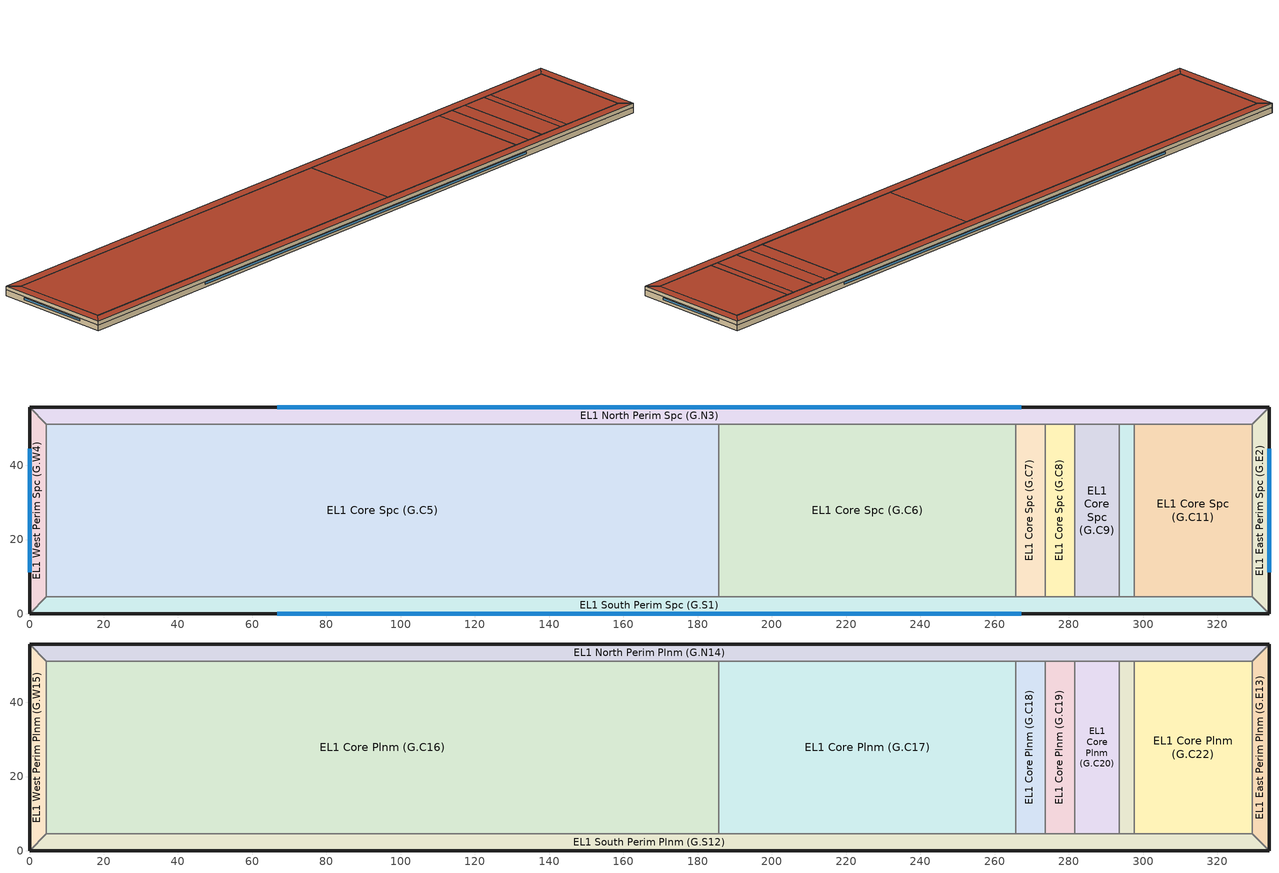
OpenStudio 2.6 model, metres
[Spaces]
EL1 South Perim Spc (G.S1)
 floor ground: 329.32,4.57 333.89,0 0,0 4.57,4.57 z0
 wall outside: 0,0 333.89,0 z0:2.74
 wall to EL1 East Perim Spc (G.E2): 333.89,0 329.32,4.57 z0:2.74
 wall to EL1 Core Spc (G.C11): 329.32,4.57 297.59,4.57 z0:2.74
 wall to EL1 Core Spc (G.C10): 297.59,4.57 293.6,4.57 z0:2.74
 wall to EL1 Core Spc (G.C9): 293.6,4.57 281.62,4.57 z0:2.74
 wall to EL1 Core Spc (G.C8): 281.62,4.57 273.63,4.57 z0:2.74
 wall to EL1 Core Spc (G.C7): 273.63,4.57 265.64,4.57 z0:2.74
 wall to EL1 Core Spc (G.C6): 265.64,4.57 185.72,4.57 z0:2.74
 wall to EL1 Core Spc (G.C5): 185.72,4.57 4.57,4.57 z0:2.74
 wall to EL1 West Perim Spc (G.W4): 4.57,4.57 0,0 z0:2.74
 window: 66.78,0 267.11,0 z1.37:2.29
EL1 East Perim Spc (G.E2)
 floor ground: 333.89,55.64 333.89,0 329.32,4.57 329.32,51.07 z0
 wall outside: 333.89,0 333.89,55.64 z0:2.74
 wall to EL1 Core Spc (G.C11): 329.32,51.07 329.32,4.57 z0:2.74
 wall to EL1 North Perim Spc (G.N3): 333.89,55.64 329.32,51.07 z0:2.74
 window: 333.89,11.13 333.89,44.51 z1.37:2.29
EL1 Core Spc (G.C11)
 floor ground: 329.32,51.07 329.32,4.57 297.59,4.57 297.59,51.07 z0
 wall to EL1 North Perim Spc (G.N3): 329.32,51.07 297.59,51.07 z0:2.74
 wall to EL1 Core Spc (G.C10): 297.59,51.07 297.59,4.57 z0:2.74
EL1 Core Spc (G.C9)
 floor ground: 293.6,51.07 293.6,4.57 281.62,4.57 281.62,51.07 z0
 wall to EL1 North Perim Spc (G.N3): 293.6,51.07 281.62,51.07 z0:2.74
 wall to EL1 Core Spc (G.C8): 281.62,51.07 281.62,4.57 z0:2.74
 wall to EL1 Core Spc (G.C10): 293.6,4.57 293.6,51.07 z0:2.74
EL1 Core Spc (G.C7)
 floor ground: 273.63,51.07 273.63,4.57 265.64,4.57 265.64,51.07 z0
 wall to EL1 North Perim Spc (G.N3): 273.63,51.07 265.64,51.07 z0:2.74
 wall to EL1 Core Spc (G.C6): 265.64,51.07 265.64,4.57 z0:2.74
 wall to EL1 Core Spc (G.C8): 273.63,4.57 273.63,51.07 z0:2.74
EL1 Core Spc (G.C6)
 floor ground: 265.64,51.07 265.64,4.57 185.72,4.57 185.72,51.07 z0
 wall to EL1 North Perim Spc (G.N3): 265.64,51.07 185.72,51.07 z0:2.74
 wall to EL1 Core Spc (G.C5): 185.72,51.07 185.72,4.57 z0:2.74
EL1 Core Spc (G.C5)
 floor ground: 185.72,51.07 185.72,4.57 4.57,4.57 4.57,51.07 z0
 wall to EL1 North Perim Spc (G.N3): 185.72,51.07 4.57,51.07 z0:2.74
 wall to EL1 West Perim Spc (G.W4): 4.57,51.07 4.57,4.57 z0:2.74
EL1 West Perim Spc (G.W4)
 floor ground: 0,55.64 4.57,51.07 4.57,4.57 0,0 z0
 wall outside: 0,55.64 0,0 z0:2.74
 wall to EL1 North Perim Spc (G.N3): 4.57,51.07 0,55.64 z0:2.74
 window: 0,44.51 0,11.13 z1.37:2.29
EL1 North Perim Spc (G.N3)
 floor ground: 333.89,55.64 329.32,51.07 4.57,51.07 0,55.64 z0
 wall outside: 333.89,55.64 0,55.64 z0:2.74
 wall to EL1 Core Spc (G.C8): 273.63,51.07 281.62,51.07 z0:2.74
 wall to EL1 Core Spc (G.C10): 293.6,51.07 297.59,51.07 z0:2.74
 window: 267.11,55.64 66.78,55.64 z1.37:2.29
EL1 Core Spc (G.C8)
 floor ground: 281.62,51.07 281.62,4.57 273.63,4.57 273.63,51.07 z0
EL1 Core Spc (G.C10)
 floor ground: 297.59,51.07 297.59,4.57 293.6,4.57 293.6,51.07 z0
EL1 South Perim Plnm (G.S12)
 floor to EL1 South Perim Spc (G.S1): 329.32,4.57 333.89,0 0,0 4.57,4.57 z2.74
 wall outside: 0,0 333.89,0 z2.74:4.57
 wall to EL1 East Perim Plnm (G.E13): 333.89,0 329.32,4.57 z2.74:4.57
 wall to EL1 Core Plnm (G.C22): 329.32,4.57 297.59,4.57 z2.74:4.57
 wall to EL1 Core Plnm (G.C21): 297.59,4.57 293.6,4.57 z2.74:4.57
 wall to EL1 Core Plnm (G.C20): 293.6,4.57 281.62,4.57 z2.74:4.57
 wall to EL1 Core Plnm (G.C19): 281.62,4.57 273.63,4.57 z2.74:4.57
 wall to EL1 Core Plnm (G.C18): 273.63,4.57 265.64,4.57 z2.74:4.57
 wall to EL1 Core Plnm (G.C17): 265.64,4.57 185.72,4.57 z2.74:4.57
 wall to EL1 Core Plnm (G.C16): 185.72,4.57 4.57,4.57 z2.74:4.57
 wall to EL1 West Perim Plnm (G.W15): 4.57,4.57 0,0 z2.74:4.57
 roof outside: 333.89,0 329.32,4.57 4.57,4.57 0,0 z4.57
EL1 East Perim Plnm (G.E13)
 floor to EL1 East Perim Spc (G.E2): 333.89,55.64 333.89,0 329.32,4.57 329.32,51.07 z2.74
 wall outside: 333.89,0 333.89,55.64 z2.74:4.57
 wall to EL1 Core Plnm (G.C22): 329.32,51.07 329.32,4.57 z2.74:4.57
 wall to EL1 North Perim Plnm (G.N14): 333.89,55.64 329.32,51.07 z2.74:4.57
 roof outside: 333.89,0 333.89,55.64 329.32,51.07 329.32,4.57 z4.57
EL1 North Perim Plnm (G.N14)
 floor to EL1 North Perim Spc (G.N3): 333.89,55.64 329.32,51.07 4.57,51.07 0,55.64 z2.74
 wall outside: 333.89,55.64 0,55.64 z2.74:4.57
 wall to EL1 West Perim Plnm (G.W15): 0,55.64 4.57,51.07 z2.74:4.57
 wall to EL1 Core Plnm (G.C16): 4.57,51.07 185.72,51.07 z2.74:4.57
 wall to EL1 Core Plnm (G.C17): 185.72,51.07 265.64,51.07 z2.74:4.57
 wall to EL1 Core Plnm (G.C18): 265.64,51.07 273.63,51.07 z2.74:4.57
 wall to EL1 Core Plnm (G.C19): 273.63,51.07 281.62,51.07 z2.74:4.57
 wall to EL1 Core Plnm (G.C20): 281.62,51.07 293.6,51.07 z2.74:4.57
 wall to EL1 Core Plnm (G.C21): 293.6,51.07 297.59,51.07 z2.74:4.57
 wall to EL1 Core Plnm (G.C22): 297.59,51.07 329.32,51.07 z2.74:4.57
 roof outside: 329.32,51.07 333.89,55.64 0,55.64 4.57,51.07 z4.57
EL1 West Perim Plnm (G.W15)
 floor to EL1 West Perim Spc (G.W4): 0,55.64 4.57,51.07 4.57,4.57 0,0 z2.74
 wall outside: 0,55.64 0,0 z2.74:4.57
 wall to EL1 Core Plnm (G.C16): 4.57,4.57 4.57,51.07 z2.74:4.57
 roof outside: 0,0 4.57,4.57 4.57,51.07 0,55.64 z4.57
EL1 Core Plnm (G.C16)
 floor to EL1 Core Spc (G.C5): 185.72,51.07 185.72,4.57 4.57,4.57 4.57,51.07 z2.74
 wall to EL1 Core Plnm (G.C17): 185.72,4.57 185.72,51.07 z2.74:4.57
 roof outside: 185.72,4.57 185.72,51.07 4.57,51.07 4.57,4.57 z4.57
EL1 Core Plnm (G.C18)
 floor to EL1 Core Spc (G.C7): 273.63,51.07 273.63,4.57 265.64,4.57 265.64,51.07 z2.74
 wall to EL1 Core Plnm (G.C17): 265.64,51.07 265.64,4.57 z2.74:4.57
 wall to EL1 Core Plnm (G.C19): 273.63,4.57 273.63,51.07 z2.74:4.57
 roof outside: 273.63,4.57 273.63,51.07 265.64,51.07 265.64,4.57 z4.57
EL1 Core Plnm (G.C19)
 floor to EL1 Core Spc (G.C8): 281.62,51.07 281.62,4.57 273.63,4.57 273.63,51.07 z2.74
 wall to EL1 Core Plnm (G.C20): 281.62,4.57 281.62,51.07 z2.74:4.57
 roof outside: 281.62,4.57 281.62,51.07 273.63,51.07 273.63,4.57 z4.57
EL1 Core Plnm (G.C20)
 floor to EL1 Core Spc (G.C9): 293.6,51.07 293.6,4.57 281.62,4.57 281.62,51.07 z2.74
 wall to EL1 Core Plnm (G.C21): 293.6,4.57 293.6,51.07 z2.74:4.57
 roof outside: 293.6,4.57 293.6,51.07 281.62,51.07 281.62,4.57 z4.57
EL1 Core Plnm (G.C22)
 floor to EL1 Core Spc (G.C11): 329.32,51.07 329.32,4.57 297.59,4.57 297.59,51.07 z2.74
 wall to EL1 Core Plnm (G.C21): 297.59,51.07 297.59,4.57 z2.74:4.57
 roof outside: 329.32,4.57 329.32,51.07 297.59,51.07 297.59,4.57 z4.57
EL1 Core Plnm (G.C17)
 floor to EL1 Core Spc (G.C6): 265.64,51.07 265.64,4.57 185.72,4.57 185.72,51.07 z2.74
 roof outside: 265.64,4.57 265.64,51.07 185.72,51.07 185.72,4.57 z4.57
EL1 Core Plnm (G.C21)
 floor to EL1 Core Spc (G.C10): 297.59,51.07 297.59,4.57 293.6,4.57 293.6,51.07 z2.74
 roof outside: 297.59,4.57 297.59,51.07 293.6,51.07 293.6,4.57 z4.57
[Site]
Site 1
[ClimateZones]
Climate Zone Institution Name 2=CEC; Climate Zone Document Name 2=California Climate Zone Descriptions; Climate Zone Document Year 2=1995
[Building]
DEER_MBT: Standards Number of Stories=1; Standards Number of Above Ground Stories=1
[BuildingStory]
EL1 Ground Flr
[Space] Building Story=EL1 Ground Flr
Name | Space Type | Thermal Zone | Part of Total Floor Area
EL1 South Perim Spc (G.S1) | OfficeOpen | EL1 South Perim Spc (G.S1) ZN
EL1 East Perim Spc (G.E2) | OfficeOpen | EL1 East Perim Spc (G.E2) ZN
EL1 North Perim Spc (G.N3) | OfficeOpen | EL1 North Perim Spc (G.N3) ZN
EL1 West Perim Spc (G.W4) | OfficeOpen | EL1 West Perim Spc (G.W4) ZN
EL1 Core Spc (G.C5) | Laboratory | EL1 Core Spc (G.C5) ZN
EL1 Core Spc (G.C6) | CorridorStairway | EL1 Core Spc (G.C6) ZN
EL1 Core Spc (G.C7) | Conference | EL1 Core Spc (G.C7) ZN
EL1 Core Spc (G.C8) | CompRoomData | EL1 Core Spc (G.C8) ZN
EL1 Core Spc (G.C9) | Dining | EL1 Core Spc (G.C9) ZN
EL1 Core Spc (G.C10) | Kitchen | EL1 Core Spc (G.C10) ZN
EL1 Core Spc (G.C11) | OfficeOpen | EL1 Core Spc (G.C11) ZN
EL1 South Perim Plnm (G.S12) | Plenum | EL1 South Perim Plnm (G.S12) ZN | No
EL1 East Perim Plnm (G.E13) | Plenum | EL1 East Perim Plnm (G.E13) ZN | No
EL1 North Perim Plnm (G.N14) | Plenum | EL1 North Perim Plnm (G.N14) ZN | No
EL1 West Perim Plnm (G.W15) | Plenum | EL1 West Perim Plnm (G.W15) ZN | No
EL1 Core Plnm (G.C16) | Plenum | EL1 Core Plnm (G.C16) ZN | No
EL1 Core Plnm (G.C17) | Plenum | EL1 Core Plnm (G.C17) ZN | No
EL1 Core Plnm (G.C18) | Plenum | EL1 Core Plnm (G.C18) ZN | No
EL1 Core Plnm (G.C19) | Plenum | EL1 Core Plnm (G.C19) ZN | No
EL1 Core Plnm (G.C20) | Plenum | EL1 Core Plnm (G.C20) ZN | No
EL1 Core Plnm (G.C21) | Plenum | EL1 Core Plnm (G.C21) ZN | No
EL1 Core Plnm (G.C22) | Plenum | EL1 Core Plnm (G.C22) ZN | No
[SpaceType] Standards Building Type=MBT
Name | Standards Space Type
CompRoomData | CompRoomData
Conference | Conference
CorridorStairway | CorridorStairway
Laboratory | Laboratory
OfficeOpen | OfficeOpen
Dining | Dining
Kitchen | Kitchen
Plenum | Plenum
[ThermalZone] Use Ideal Air Loads=No
EL1 West Perim Spc (G.W4) ZN; EL1 Core Spc (G.C9) ZN; EL1 Core Spc (G.C8) ZN; EL1 South Perim Spc (G.S1) ZN; EL1 Core Spc (G.C5) ZN; EL1 East Perim Spc (G.E2) ZN; EL1 North Perim Spc (G.N3) ZN; EL1 Core Spc (G.C6) ZN; EL1 Core Spc (G.C11) ZN; EL1 Core Spc (G.C7) ZN; EL1 Core Plnm (G.C18) ZN; EL1 Core Spc (G.C10) ZN; EL1 South Perim Plnm (G.S12) ZN; EL1 East Perim Plnm (G.E13) ZN; EL1 North Perim Plnm (G.N14) ZN; EL1 West Perim Plnm (G.W15) ZN; EL1 Core Plnm (G.C16) ZN; EL1 Core Plnm (G.C17) ZN; EL1 Core Plnm (G.C19) ZN; EL1 Core Plnm (G.C20) ZN; EL1 Core Plnm (G.C21) ZN; EL1 Core Plnm (G.C22) ZN
[Sizing:Zone] Zone Cooling Design Supply Air Temperature Input Method=SupplyAirTemperature; Zone Cooling Design Supply Air Temperature {C}=14; Zone Cooling Design Supply Air Temperature Difference {deltaC}=11.11; Zone Heating Design Supply Air Temperature Input Method=SupplyAirTemperature; Zone Heating Design Supply Air Temperature {C}=40; Zone Heating Design Supply Air Temperature Difference {deltaC}=11.11; Zone Cooling Design Supply Air Humidity Ratio {kg-H2O/kg-air}=0.0085; Zone Heating Design Supply Air Humidity Ratio {kg-H2O/kg-air}=0.008; Cooling Design Air Flow Method=DesignDay; Heating Design Air Flow Method=DesignDay; Account for Dedicated Outdoor Air System=No; Dedicated Outdoor Air System Control Strategy=NeutralSupplyAir; Dedicated Outdoor Air Low Setpoint Temperature for Design {C}=autosize; Dedicated Outdoor Air High Setpoint Temperature for Design {C}=autosize
EL1 West Perim Spc (G.W4) ZN; EL1 Core Spc (G.C9) ZN; EL1 Core Spc (G.C8) ZN; EL1 South Perim Spc (G.S1) ZN; EL1 Core Spc (G.C5) ZN; EL1 East Perim Spc (G.E2) ZN; EL1 North Perim Spc (G.N3) ZN; EL1 Core Spc (G.C6) ZN; EL1 Core Spc (G.C11) ZN; EL1 Core Spc (G.C7) ZN; EL1 Core Plnm (G.C18) ZN; EL1 Core Spc (G.C10) ZN; EL1 South Perim Plnm (G.S12) ZN; EL1 East Perim Plnm (G.E13) ZN; EL1 North Perim Plnm (G.N14) ZN; EL1 West Perim Plnm (G.W15) ZN; EL1 Core Plnm (G.C16) ZN; EL1 Core Plnm (G.C17) ZN; EL1 Core Plnm (G.C19) ZN; EL1 Core Plnm (G.C20) ZN; EL1 Core Plnm (G.C21) ZN; EL1 Core Plnm (G.C22) ZN
